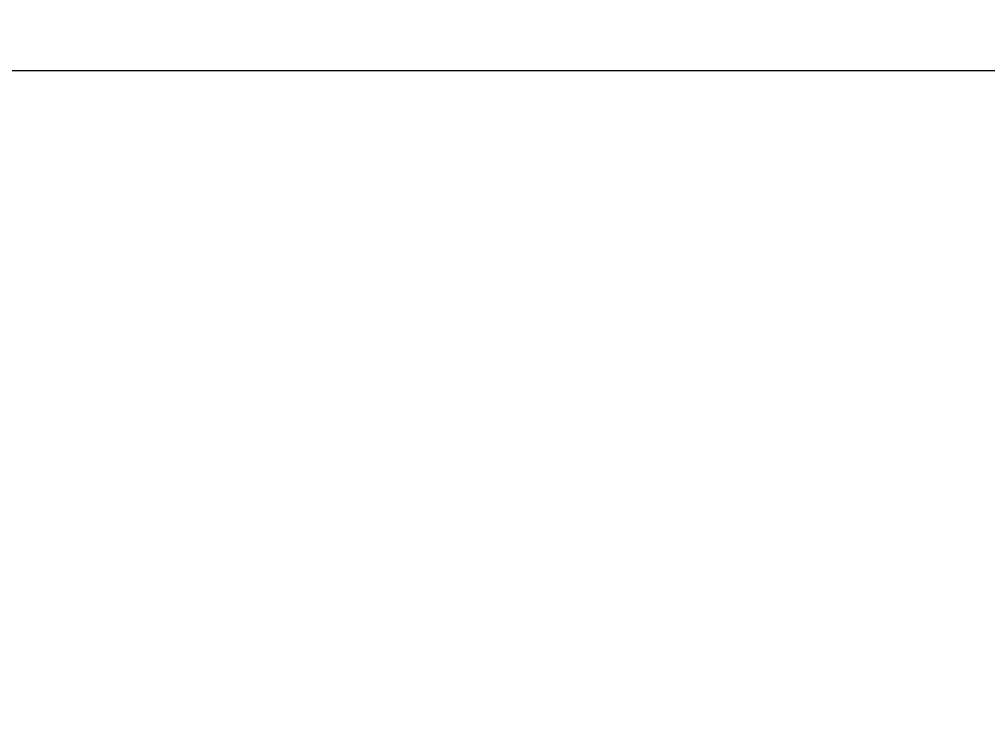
# Model space of a CAD drawing. Header units: inches. Extents: x 26 to 204, y -167 to -88.
# Drawn here: x 70.32 to 71.55, y -129.886 to -128.999 of the extents above; entities that cross this region are included whole.
import ezdxf

# ---------------------------------------------------------------- set-up
doc = ezdxf.new("R2010")
doc.units = ezdxf.units.IN
doc.header["$MEASUREMENT"] = 0
doc.layers.add('DIM', color=179, linetype='Continuous', lineweight=30)
doc.layers.add('SLD-0', color=179, linetype='Continuous')
doc.styles.add('SLDTEXTSTYLE0', font='TXT', dxfattribs={"width": 0.821468})
doc.styles.add('SLDTEXTSTYLE7', font='TXT', dxfattribs={"width": 0.75})
doc.dimstyles.new('SLDDIMSTYLE0', dxfattribs={"dimtxt": 1.5, "dimasz": 0.13, "dimexe": 0, "dimexo": 0.0625, "dimgap": 0.375, "dimtad": 0, "dimtih": 1, "dimtoh": 1, "dimdec": 0, "dimrnd": 1e-09, "dimzin": 12, "dimdsep": 46, "dimtxsty": 'SLDTEXTSTYLE0', "dimblk1": 'NONE', "dimblk2": 'NONE', "dimsah": 1, "dimcen": 0.09, "dimadec": 0, "dimazin": 3, "dimtfac": 1, "dimtdec": 3, "dimtofl": 0, "dimtmove": 0, "dimatfit": 3, "dimldrblk": 'NONE', "dimfxl": 0, "dimfrac": 2, "dimtolj": 1, "dimtzin": 12, "dimarcsym": 0})

# ---------------------------------------------------------------- blocks, each defined once
blk = doc.blocks.new('_D_3')
at = {"layer": 'DIM'}
for p, q in [((70.9483, -112.0984), (80.5434, -112.0984)), ((79.4184, -114.3484), (79.4184, -133.4021)), ((79.4184, -154.8334), (79.4184, -137.2276)), ((64.2443, -157.0834), (80.5434, -157.0834))]:
    blk.add_line(p, q, dxfattribs=at)
for points in [[(79.0434, -114.3484), (79.7934, -114.3484), (79.4184, -112.0984)], [(79.0434, -154.8334), (79.7934, -154.8334), (79.4184, -157.0834)]]:
    blk.add_solid(points, dxfattribs=at)
at = {"layer": 'DIM', "insert": (77.9758, -134.5096), "char_height": 1.5, "attachment_point": 1, "style": 'SLDTEXTSTYLE7'}
blk.add_mtext('45"', dxfattribs=at)
blk = doc.blocks.new('_NONE')

msp = doc.modelspace()

# ---------------------------------------------------------------- linework, layer by layer
at = {"layer": 'SLD-0', "color": 179, "linetype": 'Continuous', "lineweight": 15}
msp.add_line((67.8218, -129.0634), (72.4468, -129.0634), dxfattribs=at)

# ---------------------------------------------------------------- dimensions: what is measured, and where the dimension line sits
at = {"layer": 'DIM'}
dim = msp.add_linear_dim(base=(79.4184, -157.0834), p1=(70.1983, -112.0984), p2=(63.4943, -157.0834), angle=90, text='<>""', dimstyle='SLDDIMSTYLE0', dxfattribs=at)
dim.commit()
dim.dimension.update_dxf_attribs({"geometry": '_D_3', "text_midpoint": (79.4184, -135.3149), "dimtype": 160})

doc.saveas('drawing.dxf')
